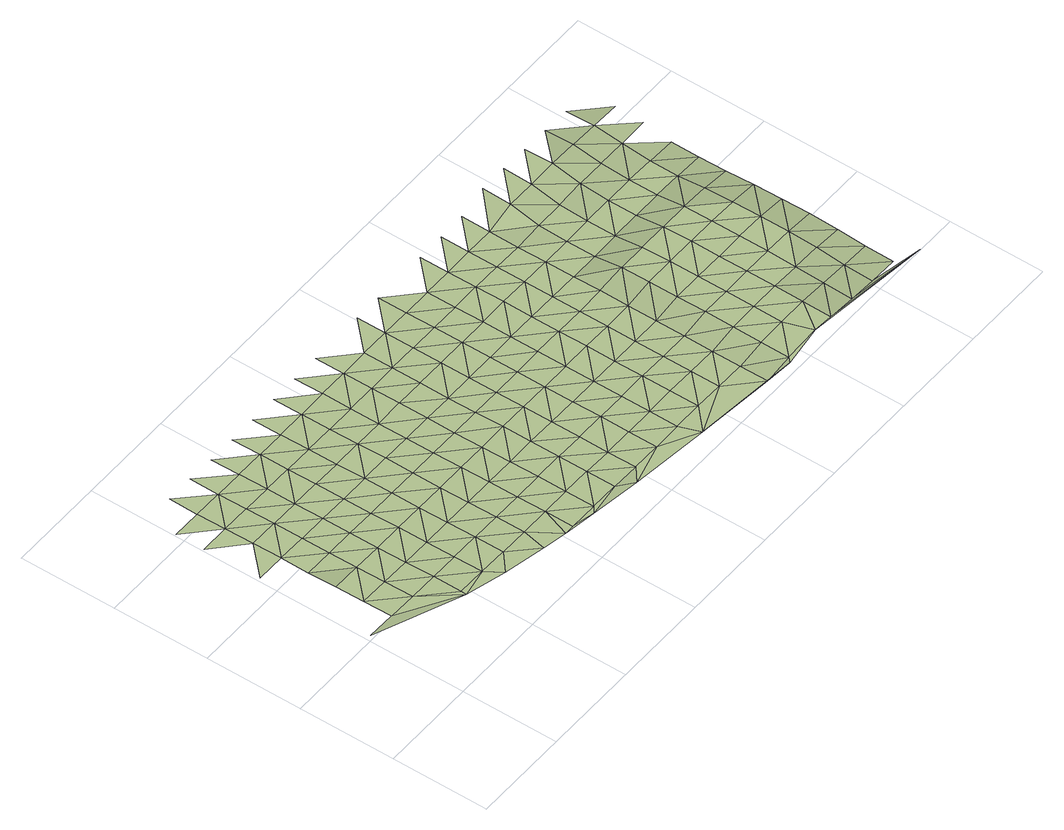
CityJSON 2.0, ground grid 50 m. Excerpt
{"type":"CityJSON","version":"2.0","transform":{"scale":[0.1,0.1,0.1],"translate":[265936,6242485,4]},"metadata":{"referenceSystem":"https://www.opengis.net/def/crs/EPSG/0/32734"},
"CityObjects":{
"terrain1":{"type":"TINRelief","geometry":[{"type":"CompositeSurface","lod":"1","boundaries":[[[0,1,2]],[[3,4,1]],[[5,4,6]],[[4,3,7]],[[0,3,1]],[[8,9,10]],[[5,6,11]],[[7,6,4]],[[12,10,11]],[[8,13,14]],[[15,7,3]],[[16,3,0]],[[12,11,6]],[[15,3,16]],[[13,17,18]],[[8,10,19]],[[10,12,20]],[[21,6,7]],[[7,15,22]],[[13,8,19]],[[19,10,20]],[[23,16,0]],[[6,21,12]],[[21,7,22]],[[16,23,15]],[[17,13,24]],[[12,25,20]],[[19,26,13]],[[23,0,27]],[[22,15,28]],[[12,21,25]],[[29,17,24]],[[13,26,24]],[[15,23,28]],[[19,20,30]],[[25,30,20]],[[21,22,31]],[[22,28,32]],[[33,26,19]],[[21,31,25]],[[30,33,19]],[[31,22,32]],[[23,27,34]],[[24,26,35]],[[28,23,36]],[[30,25,37]],[[33,35,26]],[[36,32,28]],[[37,25,31]],[[23,34,36]],[[38,39,24]],[[40,34,27]],[[33,30,41]],[[35,38,24]],[[41,30,37]],[[42,31,32]],[[32,36,43]],[[33,44,35]],[[31,42,37]],[[33,41,45]],[[42,32,43]],[[34,46,36]],[[46,34,40]],[[33,45,44]],[[38,35,47]],[[41,37,48]],[[36,49,43]],[[37,42,48]],[[50,38,47]],[[35,44,47]],[[46,49,36]],[[41,51,45]],[[46,40,52]],[[51,41,48]],[[42,43,53]],[[43,49,54]],[[44,45,55]],[[42,53,48]],[[45,51,55]],[[53,43,54]],[[56,49,46]],[[52,56,46]],[[47,44,57]],[[58,51,48]],[[57,44,55]],[[52,59,56]],[[49,60,54]],[[58,48,53]],[[61,62,47]],[[59,52,63]],[[49,56,60]],[[57,61,47]],[[55,51,64]],[[51,58,65]],[[66,53,54]],[[56,59,67]],[[60,68,54]],[[64,57,55]],[[64,51,65]],[[63,67,59]],[[53,66,58]],[[66,54,68]],[[60,56,69]],[[67,69,56]],[[61,57,70]],[[58,71,65]],[[57,64,72]],[[73,68,60]],[[58,66,71]],[[74,61,70]],[[57,72,70]],[[69,73,60]],[[64,65,75]],[[67,63,76]],[[71,75,65]],[[66,68,77]],[[73,78,68]],[[79,72,64]],[[67,80,69]],[[66,77,71]],[[75,79,64]],[[77,68,78]],[[63,81,76]],[[67,76,80]],[[70,72,82]],[[73,69,83]],[[75,71,84]],[[79,82,72]],[[78,73,83]],[[84,71,77]],[[69,80,83]],[[85,86,70]],[[79,75,87]],[[82,85,70]],[[87,75,84]],[[88,77,78]],[[80,76,89]],[[89,76,81]],[[83,90,78]],[[79,91,82]],[[77,88,84]],[[79,87,92]],[[88,78,90]],[[83,80,93]],[[79,92,91]],[[93,80,89]],[[85,82,94]],[[87,84,95]],[[96,90,83]],[[84,88,95]],[[97,85,94]],[[89,81,98]],[[82,91,94]],[[93,96,83]],[[87,99,92]],[[99,87,95]],[[88,90,100]],[[98,93,89]],[[96,101,90]],[[91,92,102]],[[88,100,95]],[[92,99,102]],[[100,90,101]],[[98,81,103]],[[94,91,104]],[[96,93,105]],[[93,98,106]],[[107,99,95]],[[104,91,102]],[[101,96,105]],[[107,95,100]],[[93,106,105]],[[108,109,94]],[[104,108,94]],[[102,99,110]],[[99,107,111]],[[112,100,101]],[[113,106,98]],[[105,114,101]],[[110,104,102]],[[110,99,111]],[[100,112,107]],[[112,101,114]],[[113,98,103]],[[105,106,115]],[[115,106,113]],[[108,104,116]],[[107,117,111]],[[104,110,118]],[[119,114,105]],[[107,112,117]],[[104,118,116]],[[115,119,105]],[[110,111,120]],[[114,121,112]],[[113,103,122]],[[117,123,111]],[[122,115,113]],[[124,108,116]],[[119,121,114]],[[120,118,110]],[[120,111,123]],[[112,125,117]],[[121,125,112]],[[118,126,116]],[[119,115,127]],[[115,122,128]],[[123,117,129]],[[118,120,126]],[[130,122,103]],[[121,119,127]],[[125,129,117]],[[115,128,127]],[[123,131,120]],[[126,132,116]],[[129,131,123]],[[125,121,133]],[[134,116,132]],[[127,135,121]],[[120,136,126]],[[128,122,137]],[[103,138,130]],[[131,136,120]],[[121,135,133]],[[129,125,139]],[[128,137,127]],[[122,130,137]],[[132,126,140]],[[131,129,139]],[[136,140,126]],[[125,133,139]],[[141,135,127]],[[142,138,103]],[[143,134,132]],[[127,137,141]],[[140,143,132]],[[136,131,144]],[[139,145,131]],[[133,135,146]],[[141,147,135]],[[148,137,130]],[[131,145,144]],[[138,149,130]],[[140,136,150]],[[133,146,139]],[[135,147,146]],[[148,141,137]],[[130,149,148]],[[143,140,150]],[[136,144,150]],[[151,145,139]],[[147,141,152]],[[139,146,151]],[[149,138,153]],[[141,148,152]],[[150,154,143]],[[142,153,138]],[[144,145,155]],[[151,156,145]],[[147,157,146]],[[148,149,158]],[[143,154,159]],[[152,160,147]],[[144,155,150]],[[145,156,155]],[[149,153,158]],[[157,151,146]],[[147,160,157]],[[148,161,152]],[[162,154,150]],[[148,158,161]],[[163,156,151]],[[150,155,162]],[[164,160,152]],[[163,151,157]],[[142,165,153]],[[152,161,164]],[[153,166,158]],[[162,167,154]],[[168,155,156]],[[156,163,169]],[[157,160,170]],[[161,158,166]],[[154,167,171]],[[164,172,160]],[[168,162,155]],[[156,169,168]],[[165,166,153]],[[160,172,170]],[[163,157,173]],[[164,161,174]],[[167,162,175]],[[174,161,166]],[[173,169,163]],[[162,168,175]],[[173,157,170]],[[172,164,176]],[[164,174,176]],[[168,169,177]],[[175,178,167]],[[179,166,165]],[[169,173,177]],[[180,170,172]],[[179,174,166]],[[167,178,181]],[[176,182,172]],[[168,183,175]],[[179,165,184]],[[170,180,173]],[[168,177,183]],[[172,182,180]],[[174,185,176]],[[186,178,175]],[[174,179,185]],[[173,187,177]],[[175,183,186]],[[188,182,176]],[[187,173,180]],[[176,185,188]],[[183,177,189]],[[179,184,190]],[[186,191,178]],[[189,177,187]],[[182,192,180]],[[185,179,190]],[[178,191,193]],[[188,194,182]],[[190,184,195]],[[186,183,196]],[[196,183,189]],[[182,194,192]],[[187,180,197]],[[198,188,185]],[[184,165,199]],[[200,191,186]],[[198,185,190]],[[189,187,197]],[[200,186,196]],[[180,192,197]],[[194,188,201]],[[188,198,201]],[[190,195,202]],[[191,200,203]],[[184,199,195]],[[196,189,204]],[[192,194,205]],[[197,206,189]],[[198,190,202]],[[191,203,207]],[[194,201,205]],[[202,195,208]],[[189,206,204]],[[200,196,209]],[[197,192,210]],[[210,192,205]],[[209,203,200]],[[211,201,198]],[[209,196,204]],[[202,212,198]],[[213,206,197]],[[195,199,208]],[[210,213,197]],[[198,212,211]],[[205,201,214]],[[202,208,215]],[[206,216,204]],[[203,209,217]],[[214,210,205]],[[206,213,216]],[[211,214,201]],[[218,212,202]],[[203,217,219]],[[204,220,209]],[[215,218,202]],[[221,213,210]],[[220,204,216]],[[211,212,222]],[[221,210,214]],[[217,209,223]],[[218,222,212]],[[223,209,220]],[[216,213,224]],[[213,221,225]],[[226,214,211]],[[222,227,211]],[[220,216,224]],[[217,223,228]],[[224,213,225]],[[226,211,227]],[[221,214,229]],[[217,228,230]],[[223,220,231]],[[229,225,221]],[[224,232,220]],[[229,214,226]],[[231,228,223]],[[220,232,231]],[[224,225,233]],[[225,229,233]],[[228,234,230]],[[235,232,224]],[[228,231,234]],[[233,235,224]],[[231,232,236]],[[235,236,232]],[[231,237,234]],[[238,239,234]]]}]}
},
"vertices":[
[455,322,28],[158,500,32],[7,500,37],[308,500,28],[158,650,30],[158,800,26],[308,800,22],[308,650,26],[158,1245,17],[7,1095,24],[158,1095,20],[158,950,20],[308,950,17],[158,1395,13],[7,1395,13],[458,500,26],[458,350,28],[158,1545,10],[7,1545,13],[308,1245,17],[308,1095,17],[458,800,18],[458,650,22],[608,350,26],[308,1545,10],[458,950,16],[308,1395,13],[663,267,28],[608,500,24],[158,1695,15],[458,1095,16],[608,800,18],[608,650,21],[458,1245,13],[758,350,24],[458,1395,12],[758,500,22],[608,950,14],[458,1545,9],[308,1695,14],[881,225,23],[608,1095,14],[758,800,17],[758,650,19],[608,1395,9],[608,1245,11],[909,350,21],[608,1545,8],[758,950,15],[909,500,20],[458,1695,7],[758,1095,15],[1008,202,23],[909,800,15],[909,650,18],[758,1245,9],[1059,350,22],[758,1395,8],[909,950,15],[1059,200,23],[1059,500,21],[758,1545,6],[608,1695,5],[1175,174,23],[909,1245,10],[909,1095,15],[1059,800,15],[1209,200,23],[1059,650,19],[1209,350,22],[909,1545,5],[1059,950,13],[909,1395,7],[1209,500,21],[758,1695,5],[1059,1095,13],[1359,200,23],[1209,800,15],[1209,650,19],[1059,1245,10],[1359,350,21],[1437,140,18],[1059,1395,9],[1359,500,21],[1209,950,13],[1059,1545,10],[909,1695,5],[1209,1095,13],[1359,800,20],[1509,200,18],[1359,650,22],[1209,1395,10],[1209,1245,13],[1509,350,16],[1209,1545,9],[1359,950,15],[1509,500,16],[1059,1695,9],[1660,200,16],[1359,1095,12],[1509,800,16],[1509,650,16],[1359,1245,12],[1846,91,21],[1359,1395,13],[1660,500,18],[1660,350,17],[1509,950,14],[1359,1545,13],[1209,1695,10],[1509,1245,13],[1509,1095,13],[1660,800,16],[1810,200,19],[1660,650,16],[1810,350,19],[1509,1545,11],[1660,950,15],[1509,1395,12],[1810,500,18],[1660,1245,13],[1810,650,17],[1960,200,21],[1660,1095,13],[1509,1695,10],[1810,800,17],[1660,1395,12],[1960,500,19],[1960,350,20],[1810,950,17],[2110,200,18],[1810,1095,15],[1660,1545,11],[1960,800,18],[1660,1695,9],[1960,650,18],[1810,1245,15],[2110,350,17],[2260,50,19],[1960,950,17],[1810,1395,14],[2110,500,17],[2388,29,39],[1810,1545,11],[1960,1245,17],[1960,1095,17],[2110,800,16],[2110,650,17],[2260,350,15],[2260,200,16],[1960,1395,15],[2110,950,15],[2260,500,17],[2411,50,39],[1960,1545,12],[2110,1245,15],[2110,1095,15],[2260,800,19],[2411,200,40],[1960,1695,11],[2260,650,19],[2411,350,43],[2110,1395,14],[2260,950,19],[2411,500,44],[2611,57,39],[2561,200,40],[2110,1545,14],[2260,1245,13],[2260,1095,13],[2411,800,42],[2110,1695,13],[2411,650,42],[2411,950,37],[2561,350,43],[2260,1395,10],[2561,500,44],[2411,1095,16],[2260,1545,14],[2711,200,43],[2561,800,42],[2260,1695,17],[2561,650,42],[2411,1245,16],[2711,50,42],[2711,350,46],[2411,1395,22],[2561,950,37],[2711,500,45],[2561,1095,16],[2861,200,33],[2411,1545,58],[2711,800,44],[2411,1695,64],[2711,650,44],[2861,50,29],[2561,1245,16],[2711,950,40],[2861,350,40],[3293,4,4],[2561,1395,22],[2861,500,44],[3011,200,21],[2561,1545,58],[2711,1245,19],[2861,650,44],[2711,1095,19],[2561,1695,64],[3011,50,14],[2711,1395,31],[2861,800,43],[3011,500,42],[3011,350,34],[2861,950,40],[3011,650,40],[3162,50,9],[2861,1095,21],[2711,1545,62],[3162,200,12],[2711,1695,57],[2861,1245,21],[3011,800,37],[3162,350,22],[2861,1395,32],[3011,1095,15],[3011,950,31],[3162,650,25],[3162,500,27],[2861,1545,56],[3162,800,20],[2861,1695,48],[3011,1395,30],[3011,1245,15],[3162,950,11],[3011,1545,49],[3162,1095,8],[3162,1245,8],[3162,1395,35],[3162,1545,41],[3011,1695,40]
]}
